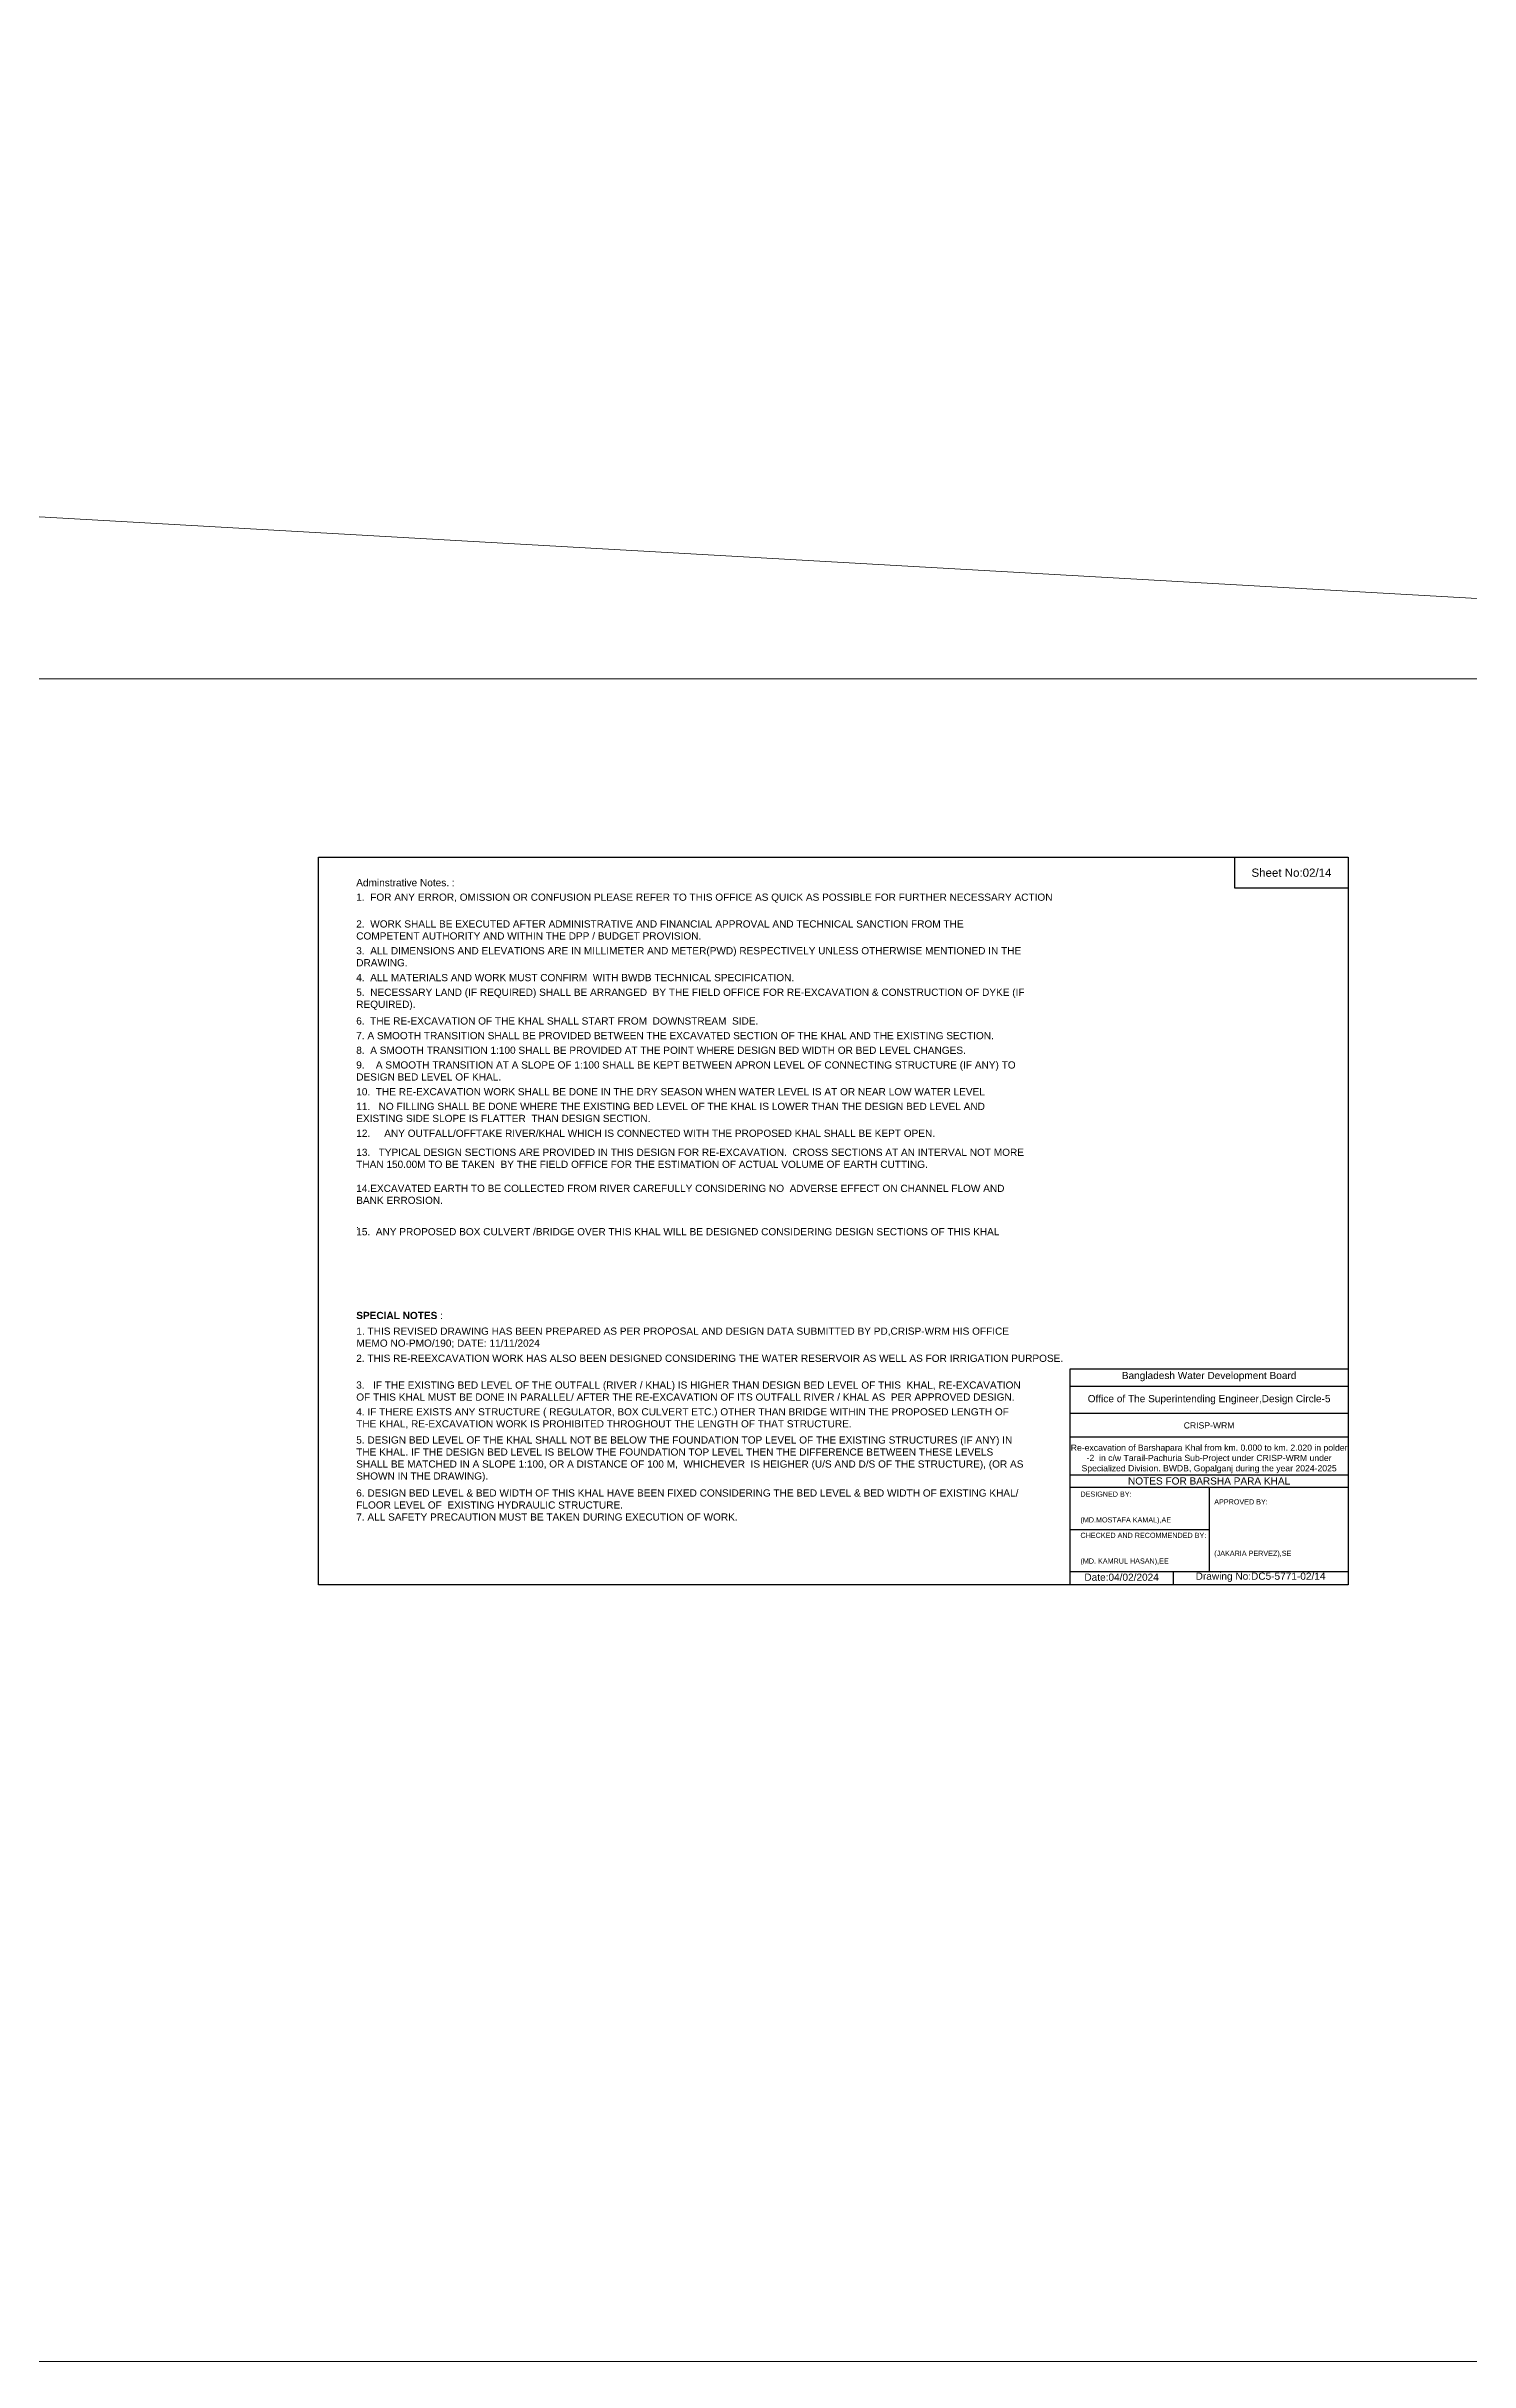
# Model space of a CAD drawing. Header units: inches. Extents: x 85948 to 293477, y -21150 to 8018.
# Drawn here: x 271353 to 282415, y -21150 to -3153 of the extents above; entities that cross this region are included whole.
import ezdxf

# ---------------------------------------------------------------- set-up
doc = ezdxf.new("R2010")
doc.units = ezdxf.units.IN
doc.header["$LTSCALE"] = 7
doc.header["$MEASUREMENT"] = 0
doc.layers.add('Cross Section Labels', color=7, linetype='Continuous', lineweight=9)
doc.styles.get("Standard").update_dxf_attribs({"font": 'arial.ttf'})

msp = doc.modelspace()

# ---------------------------------------------------------------- linework, layer by layer
for points in [[(273470, -9457), (281470, -9457), (281470, -15113), (273470, -15113)], [(280590, -9457), (281470, -9457), (281470, -9697), (280590, -9697)]]:
    msp.add_lwpolyline(points, close=True)
for points in [[(279310, -15113), (279310, -13433), (281470, -13433)], [(279310, -13569), (281470, -13569)], [(279310, -13777), (281470, -13777)], [(279310, -13961), (281470, -13961)], [(279310, -14257), (281470, -14257)], [(279310, -14353), (281470, -14353)], [(280390, -14353), (280390, -15009)], [(279310, -14681), (280390, -14681)], [(279310, -15009), (281470, -15009)], [(280110, -15009), (280110, -15113)]]:
    msp.add_lwpolyline(points)
at = {"layer": 'Cross Section Labels'}
for p, q in [((206958, -3153), (293477, -8070)), ((87937, -8070), (293477, -8070)), ((293477, -21150), (85948, -21150))]:
    msp.add_line(p, q, dxfattribs=at)

# ---------------------------------------------------------------- texts
for s, insert, char_height, width, attachment_point in [('Adminstrative Notes. :', (273762, -9626), 56, 5200, 1), ('1.  FOR ANY ERROR, OMISSION OR CONFUSION PLEASE REFER TO THIS OFFICE AS QUICK AS POSSIBLE FOR FURTHER NECESSARY ACTION', (273762, -9739), 56, 5200, 1), ('2.  WORK SHALL BE EXECUTED AFTER ADMINISTRATIVE AND FINANCIAL APPROVAL AND TECHNICAL SANCTION FROM THE COMPETENT AUTHORITY AND WITHIN THE DPP / BUDGET PROVISION. ', (273762, -9947), 56, 5200, 1), ('3.  ALL DIMENSIONS AND ELEVATIONS ARE IN MILLIMETER AND METER(PWD) RESPECTIVELY UNLESS OTHERWISE MENTIONED IN THE DRAWING.', (273762, -10155), 56, 5200, 1), ('4.  ALL MATERIALS AND WORK MUST CONFIRM  WITH BWDB TECHNICAL SPECIFICATION.', (273762, -10364), 56, 5200, 1), ('5.  NECESSARY LAND (IF REQUIRED) SHALL BE ARRANGED  BY THE FIELD OFFICE FOR RE-EXCAVATION & CONSTRUCTION OF DYKE (IF REQUIRED).', (273762, -10478), 56, 5200, 1), ('6.  THE RE-EXCAVATION OF THE KHAL SHALL START FROM  DOWNSTREAM  SIDE.', (273762, -10701), 56, 5200, 1), ('8.  A SMOOTH TRANSITION 1:100 SHALL BE PROVIDED AT THE POINT WHERE DESIGN BED WIDTH OR BED LEVEL CHANGES.', (273762, -10929), 56, 5200, 1), ('7. A SMOOTH TRANSITION SHALL BE PROVIDED BETWEEN THE EXCAVATED SECTION OF THE KHAL AND THE EXISTING SECTION.', (273762, -10815), 56, 5200, 1), ('9.    A SMOOTH TRANSITION AT A SLOPE OF 1:100 SHALL BE KEPT BETWEEN APRON LEVEL OF CONNECTING STRUCTURE (IF ANY) TO DESIGN BED LEVEL OF KHAL.', (273762, -11043), 56, 5200, 1), ('10.  THE RE-EXCAVATION WORK SHALL BE DONE IN THE DRY SEASON WHEN WATER LEVEL IS AT OR NEAR LOW WATER LEVEL', (273762, -11251), 56, 5200, 1), ('11.   NO FILLING SHALL BE DONE WHERE THE EXISTING BED LEVEL OF THE KHAL IS LOWER THAN THE DESIGN BED LEVEL AND EXISTING SIDE SLOPE IS FLATTER  THAN DESIGN SECTION.', (273762, -11365), 56, 5200, 1), ('12.     ANY OUTFALL/OFFTAKE RIVER/KHAL WHICH IS CONNECTED WITH THE PROPOSED KHAL SHALL BE KEPT OPEN.', (273762, -11574), 56, 5200, 1), ('13.   TYPICAL DESIGN SECTIONS ARE PROVIDED IN THIS DESIGN FOR RE-EXCAVATION.  CROSS SECTIONS AT AN INTERVAL NOT MORE THAN 150.00M TO BE TAKEN  BY THE FIELD OFFICE FOR THE ESTIMATION OF ACTUAL VOLUME OF EARTH CUTTING. ^J^J14.EXCAVATED EARTH TO BE COLLECTED FROM RIVER CAREFULLY CONSIDERING NO  ADVERSE EFFECT ON CHANNEL FLOW AND BANK ERROSION.^J^J.', (273762, -11722), 56, 5200, 1), ('15.  ANY PROPOSED BOX CULVERT /BRIDGE OVER THIS KHAL WILL BE DESIGNED CONSIDERING DESIGN SECTIONS OF THIS KHAL', (273762, -12339), 56, 5200, 1), ('{\\fArial|b1|i0|c0|p34;SPECIAL NOTES} :', (273762, -12990), 56, 5200, 1), ('1. THIS REVISED DRAWING HAS BEEN PREPARED AS PER PROPOSAL AND DESIGN DATA SUBMITTED BY PD,CRISP-WRM HIS OFFICE MEMO NO-PMO/190; DATE: 11/11/2024', (273763, -13112), 56, 5200, 1), ('2. THIS RE-REEXCAVATION WORK HAS ALSO BEEN DESIGNED CONSIDERING THE WATER RESERVOIR AS WELL AS FOR IRRIGATION PURPOSE.  ', (273762, -13323), 56, 5200, 1), ('3.   IF THE EXISTING BED LEVEL OF THE OUTFALL (RIVER / KHAL) IS HIGHER THAN DESIGN BED LEVEL OF THIS  KHAL, RE-EXCAVATION OF THIS KHAL MUST BE DONE IN PARALLEL/ AFTER THE RE-EXCAVATION OF ITS OUTFALL RIVER / KHAL AS  PER APPROVED DESIGN.^J', (273762, -13531), 56, 5200, 1), ('4. IF THERE EXISTS ANY STRUCTURE ( REGULATOR, BOX CULVERT ETC.) OTHER THAN BRIDGE WITHIN THE PROPOSED LENGTH OF THE KHAL, RE-EXCAVATION WORK IS PROHIBITED THROGHOUT THE LENGTH OF THAT STRUCTURE.', (273762, -13739), 56, 5200, 1), ('CRISP-WRM', (280390, -13873), 48, 2240, 5), ('5. DESIGN BED LEVEL OF THE KHAL SHALL NOT BE BELOW THE FOUNDATION TOP LEVEL OF THE EXISTING STRUCTURES (IF ANY) IN THE KHAL. IF THE DESIGN BED LEVEL IS BELOW THE FOUNDATION TOP LEVEL THEN THE DIFFERENCE BETWEEN THESE LEVELS SHALL BE MATCHED IN A SLOPE 1:100, OR A DISTANCE OF 100 M,  WHICHEVER  IS HEIGHER (U/S AND D/S OF THE STRUCTURE), (OR AS SHOWN IN THE DRAWING).^J', (273762, -13958), 56, 5200, 1), ('Re-excavation of Barshapara Khal from km. 0.000 to km. 2.020 in polder -2  in c/w Tarail-Pachuria Sub-Project under CRISP-WRM under Specialized Division. BWDB, Gopalganj during the year 2024-2025', (280390, -14133), 48, 2160, 5), ('6. DESIGN BED LEVEL & BED WIDTH OF THIS KHAL HAVE BEEN FIXED CONSIDERING THE BED LEVEL & BED WIDTH OF EXISTING KHAL/ FLOOR LEVEL OF  EXISTING HYDRAULIC STRUCTURE.\\P7. ALL SAFETY PRECAUTION MUST BE TAKEN DURING EXECUTION OF WORK.', (273762, -14370), 56, 5200, 1), ('DESIGNED BY:^J^J^J(MD.MOSTAFA KAMAL),AE', (279390, -14513), 40, 1120, 4), ('NOTES FOR BARSHA PARA KHAL', (280390, -14305), 56, 2240, 5), ('APPROVED BY:^J^J^J^J^J^J(JAKARIA PERVEZ),SE', (280430, -14673), 40, 1120, 4), ('CHECKED AND RECOMMENDED BY:^J^J^J(MD. KAMRUL HASAN),EE', (279390, -14833), 40, 1120, 4), ('Date:04/02/2024', (279710, -15053), 56, 1120, 5), ('Drawing No:DC5-5771-02/14', (280790, -15053), 56, 1760, 5)]:
    msp.add_mtext(s, dxfattribs=dict(insert=insert, char_height=char_height, width=width, attachment_point=attachment_point))
at = {"attachment_point": 5}
for s, insert, char_height in [('Sheet No:02/14', (281030, -9577), 64), ('Bangladesh Water Development Board', (280390, -13493), 56), ('Office of The Superintending Engineer,Design Circle-5', (280390, -13673), 56)]:
    msp.add_mtext(s, dxfattribs=dict(at, insert=insert, char_height=char_height))

doc.saveas('drawing.dxf')
